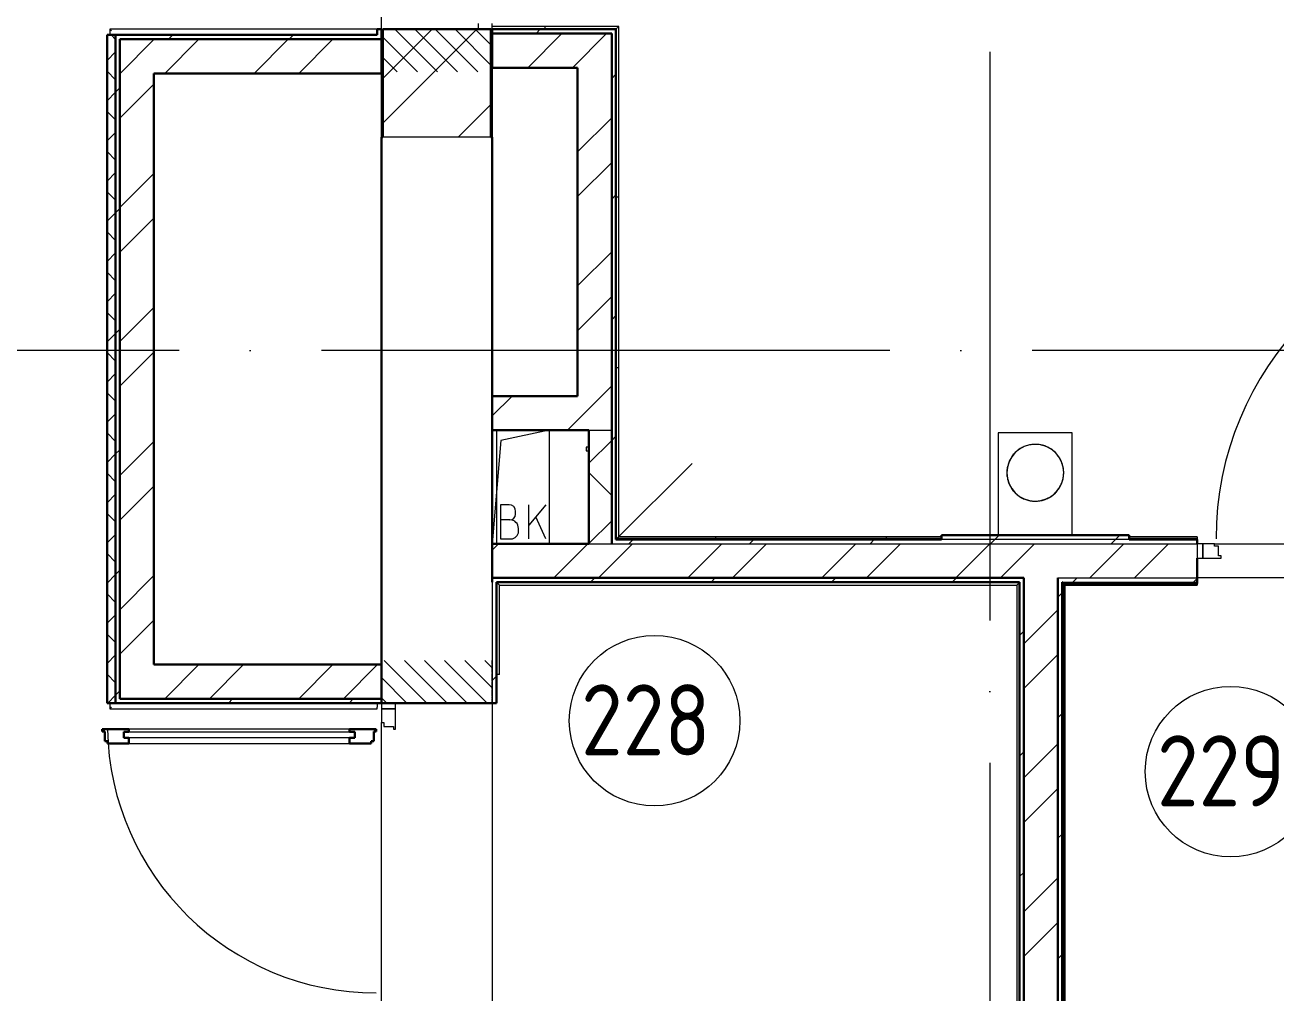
# Model space of a CAD drawing. Header units: millimetres. Extents: x -695119 to 412940, y -249585 to 622758.
# Drawn here: x 291297 to 295698, y 99352 to 102757 of the extents above; entities that cross this region are included whole.
import ezdxf

# ---------------------------------------------------------------- set-up
doc = ezdxf.new("R2010")
doc.units = ezdxf.units.MM
doc.linetypes.add('ADSK_Линия сетки', pattern=[25, 20, -2.5, 0, -2.5])
doc.linetypes.add('ADSK_Штриховая_ш2 п1_5', pattern=[4.5, 3, -1.5])
for name, color, linetype, lineweight in [('Двери', 8, 'Continuous', 9), ('Марки помещений', 8, 'Continuous', 20), ('Оборудование', 8, 'Continuous', 18), ('Ограждение', 8, 'Continuous', 9), ('Оси', 252, 'Continuous', 9), ('Перекрытие', 252, 'Continuous', 18), ('Сантехника', 252, 'Continuous', 18), ('Стены внутренние', 252, 'Continuous', 18), ('Стены наружные', 252, 'Continuous', 18), ('Стены штриховка', 7, 'Continuous', 9)]:
    doc.layers.add(name, color=color, linetype=linetype, lineweight=lineweight)
doc.layers.add('Двери открывание', color=7, linetype='Continuous', lineweight=9, true_color=0xc0c0c0)
doc.styles.add('GOST Common_2', font='', dxfattribs={"width": 0.9, "height": 250})
doc.styles.get('GOST Common_2').set_extended_font_data('GOST type B')
pattern_1 = [(0, (295526.8, 80551.37), (0, 600), []), (90, (295526.8, 80551.37), (-600, 4e-14), [])]

# ---------------------------------------------------------------- blocks, each defined once
blk = doc.blocks.new('план 2 этажа')
at = {"layer": 'Двери', "lineweight": 18, "true_color": 0x636466}
h = blk.add_hatch(dxfattribs=at)
h.set_pattern_fill('FP_2', color=251, angle=-90, style=0, pattern_type=2)
h.set_pattern_definition([(315, (292745.813, 103866.636), (35.3553, 35.3553), [])])
h.paths.add_polyline_path([(292550.8, 102591.6), (292940.8, 102591.6), (292940.8, 102741.6), (292550.8, 102741.6)])
h.paths.add_polyline_path([(292550.8, 104741.6), (292940.8, 104741.6), (292940.8, 104891.6), (292550.8, 104891.6)])
h = blk.add_hatch(dxfattribs=at)
h.set_pattern_fill('FP_2', color=251, angle=90, style=0, pattern_type=2)
h.set_pattern_definition([(135, (292745.813, 99346.636), (-35.3553, -35.3553), [])])
h.paths.add_polyline_path([(292550.8, 98421.6), (292940.8, 98421.6), (292940.8, 98571.6), (292550.8, 98571.6), (292550.8, 98441.4)])
h.paths.add_polyline_path([(292749.2, 100371.6), (292940.8, 100371.6), (292940.8, 100521.6), (292550.8, 100521.6), (292550.8, 100371.6)])
at = {"layer": 'Ограждение', "true_color": 0x636466}
h = blk.add_hatch(dxfattribs=at)
h.set_pattern_fill('FP_14', color=251, style=0, pattern_type=2)
h.set_pattern_definition(pattern_1)
h.paths.add_polyline_path([(293360.8, 102741.6), (293375.8, 102741.6), (293385.8, 102751.6), (292940.8, 102751.6), (292940.8, 102741.6), (292955.8, 102741.6)])
h = blk.add_hatch(dxfattribs=at)
h.set_pattern_fill('FP_14', color=251, style=0, pattern_type=2)
h.set_pattern_definition(pattern_1)
h.paths.add_polyline_path([(293375.8, 100946.6), (293385.8, 100956.6), (293385.8, 102751.6), (293375.8, 102741.6), (293375.8, 100965.7)])
h = blk.add_hatch(dxfattribs=at)
h.set_pattern_fill('FP_14', color=251, style=0, pattern_type=2)
h.set_pattern_definition(pattern_1)
h.paths.add_polyline_path([(294138.4, 100946.6), (294520.8, 100946.6), (294520.8, 100956.6), (293385.8, 100956.6), (293375.8, 100946.6), (293443.8, 100946.6)])
h = blk.add_hatch(dxfattribs=at)
h.set_pattern_fill('FP_14', color=251, style=0, pattern_type=2)
h.set_pattern_definition(pattern_1)
h.paths.add_polyline_path([(295420.8, 100946.6), (295420.8, 100956.6), (295180.8, 100956.6), (295180.8, 100946.6)])
at = {"color": 251, "lineweight": 18, "true_color": 0x636466}
for p, q in [((293140.8, 101331.6), (292970.4, 101295)), ((293140.8, 101331.6), (293140.8, 100931.6)), ((292970.4, 101295), (292940.8, 100931.6)), ((292999.7, 101069.2), (292969.7, 101069.2)), ((292969.7, 101069.2), (292969.7, 100949.2)), ((293023, 101035.9), (293023, 101045.9)), ((293129.7, 101069.2), (293069.7, 100997.7)), ((293069.7, 100949.2), (293069.7, 101069.2)), ((293003, 101015.9), (292969.7, 101015.9)), ((293129.7, 100949.2), (293093.7, 101026.4)), ((292969.7, 100949.2), (293006.3, 100949.2)), ((293033, 100975.9), (293033, 100985.9))]:
    blk.add_line(p, q, dxfattribs=at)
for centre, radius, start, end in [((292999.7, 101045.9), 23.3, 0, 90), ((293003, 101035.9), 20, 270, 0), ((293003, 100985.9), 30, 0, 90), ((293006.3, 100975.9), 26.7, 270, 0)]:
    blk.add_arc(centre, radius, start, end, dxfattribs=at)
at = {"layer": 'Двери', "color": 251, "true_color": 0x636466}
for p, q in [((292890.8, 102761.6), (292890.8, 102741.6)), ((292940.8, 102741.6), (292940.8, 102761.6)), ((292890.8, 102741.6), (292940.8, 102741.6)), ((295420.8, 100931.6), (295420.8, 100881.6)), ((295440.8, 100931.6), (295420.8, 100931.6)), ((295440.8, 100881.6), (295440.8, 100931.6)), ((295481.8, 100931.6), (295440.8, 100931.6)), ((295440.8, 100931.6), (295440.8, 100881.6)), ((295481.8, 100923.6), (295481.8, 100931.6)), ((295495.8, 100923.6), (295481.8, 100923.6)), ((295495.8, 100889.6), (295495.8, 100923.6)), ((295420.8, 100881.6), (295440.8, 100881.6)), ((295440.8, 100881.6), (295504.8, 100881.6)), ((295504.8, 100889.6), (295495.8, 100889.6)), ((295504.8, 100881.6), (295504.8, 100889.6)), ((292600.8, 100371.6), (292550.8, 100371.6)), ((292550.8, 100371.6), (292550.8, 100351.6)), ((292550.8, 100351.6), (292600.8, 100351.6)), ((292600.8, 100351.6), (292550.8, 100351.6)), ((292550.8, 100351.6), (292550.8, 100302.6)), ((292600.8, 100351.6), (292600.8, 100371.6)), ((292600.8, 100279.6), (292600.8, 100351.6)), ((292550.8, 100302.6), (292558.8, 100302.6)), ((292558.8, 100302.6), (292558.8, 100288.6)), ((292558.8, 100288.6), (292592.8, 100288.6)), ((292592.8, 100288.6), (292592.8, 100279.6)), ((291644.8, 100270.6), (292456.8, 100270.6)), ((291644.8, 100249.6), (291644.8, 100270.6)), ((292456.8, 100249.6), (291644.8, 100249.6)), ((292438.8, 100279.6), (291662.8, 100279.6)), ((292456.8, 100270.6), (292456.8, 100249.6)), ((292592.8, 100279.6), (292600.8, 100279.6)), ((291662.8, 100229.6), (292438.8, 100229.6))]:
    blk.add_line(p, q, dxfattribs=at)
at = {"layer": 'Двери', "color": 251, "linetype": 'ADSK_Штриховая_ш2 п1_5', "true_color": 0x636466}
for p, q in [((292940.8, 102741.6), (292550.8, 102741.6)), ((292550.8, 102741.6), (292550.8, 102591.6)), ((292940.8, 102591.6), (292940.8, 102741.6)), ((292550.8, 100521.6), (292550.8, 100371.6)), ((292940.8, 100371.6), (292940.8, 100521.6)), ((292550.8, 100371.6), (292940.8, 100371.6))]:
    blk.add_line(p, q, dxfattribs=at)
at = {"layer": 'Двери', "color": 251, "lineweight": 30, "true_color": 0x636466}
for p, q in [((291662.8, 100279.6), (291568.8, 100279.6)), ((291568.8, 100279.6), (291568.8, 100271.6)), ((291568.8, 100271.6), (291577.8, 100271.6)), ((291577.8, 100271.6), (291577.8, 100237.6)), ((291644.8, 100270.6), (291662.8, 100270.6)), ((291644.8, 100249.6), (291644.8, 100270.6)), ((291662.8, 100249.6), (291644.8, 100249.6)), ((291662.8, 100270.6), (291662.8, 100279.6)), ((291662.8, 100229.6), (291662.8, 100249.6)), ((292532.8, 100279.6), (292438.8, 100279.6)), ((292438.8, 100270.6), (292438.8, 100279.6)), ((292456.8, 100270.6), (292438.8, 100270.6)), ((292438.8, 100249.6), (292456.8, 100249.6)), ((292438.8, 100229.6), (292438.8, 100249.6)), ((292456.8, 100249.6), (292456.8, 100270.6)), ((292523.8, 100237.6), (292523.8, 100271.6)), ((292523.8, 100271.6), (292532.8, 100271.6)), ((292532.8, 100271.6), (292532.8, 100279.6)), ((291577.8, 100237.6), (291586.8, 100237.6)), ((291586.8, 100237.6), (291586.8, 100229.6)), ((291586.8, 100229.6), (291662.8, 100229.6)), ((292438.8, 100229.6), (292514.8, 100229.6)), ((292514.8, 100229.6), (292514.8, 100237.6)), ((292514.8, 100237.6), (292523.8, 100237.6))]:
    blk.add_line(p, q, dxfattribs=at)
at = {"layer": 'Двери открывание', "color": 251, "true_color": 0x636466}
for centre, radius, start, end in [((296584.8, 100949.6), 1098, 90.9393, 180), ((292532.8, 100297.6), 946, 181.0903, 270)]:
    blk.add_arc(centre, radius, start, end, dxfattribs=at)
at = {"layer": 'Марки помещений', "color": 251, "true_color": 0x636466}
for centre in [(293511.8, 100309.4), (295537.7, 100130.2)]:
    blk.add_circle(centre, 300, dxfattribs=at)
at = {"layer": 'Оборудование', "color": 251, "true_color": 0x636466}
for p, q in [((293280.8, 101271.3), (293270.5, 101271.3)), ((293270.5, 101271.3), (293270.5, 101259)), ((293270.5, 101259), (293280.8, 101259)), ((293375.8, 100946.6), (293643.7, 101214.5))]:
    blk.add_line(p, q, dxfattribs=at)
at = {"layer": 'Ограждение', "color": 251, "true_color": 0x636466}
for p, q in [((291595.8, 102741.6), (291595.8, 102721.6)), ((292535.8, 102741.6), (291595.8, 102741.6)), ((293385.8, 102751.6), (292940.8, 102751.6)), ((293385.8, 102751.6), (293375.8, 102741.6)), ((293385.8, 100956.6), (293385.8, 102751.6)), ((293385.8, 100956.6), (293375.8, 100946.6)), ((294520.8, 100956.6), (293385.8, 100956.6)), ((295420.8, 100956.6), (295180.8, 100956.6)), ((295420.8, 100956.6), (295420.8, 100946.6)), ((292965.8, 100786.6), (292955.8, 100796.6)), ((292965.8, 100471.6), (292965.8, 100786.6)), ((292965.8, 100786.6), (294785.8, 100786.6)), ((294785.8, 100786.6), (294795.8, 100796.6)), ((294785.8, 100786.6), (294785.8, 97241.6)), ((294956.3, 100786.6), (294951.3, 100791.6)), ((294956.3, 98031.6), (294956.3, 100786.6)), ((294956.3, 100786.6), (295420.8, 100786.6)), ((295420.8, 100791.6), (295420.8, 100786.6)), ((292965.8, 100471.6), (292955.8, 100471.6)), ((291595.8, 100371.6), (291595.8, 100351.6)), ((291595.8, 100351.6), (292535.8, 100351.6)), ((292535.8, 100371.6), (292535.8, 100356.6)), ((292535.8, 100351.6), (292535.8, 100356.6))]:
    blk.add_line(p, q, dxfattribs=at)
for points in [[(291600.8, 102736.6), (291600.4, 102737.1), (291599.7, 102737.7), (291598.9, 102738.6), (291598.4, 102739), (291598, 102739.4), (291597.7, 102739.8), (291597.3, 102740.1), (291597.1, 102740.4), (291596.8, 102740.7), (291596.5, 102741), (291596.2, 102741.3), (291595.9, 102741.6), (291595.8, 102741.6), (291595.8, 102741.6)], [(291600.8, 100356.6), (291600.4, 100356.2), (291599.7, 100355.5), (291598.9, 100354.7), (291598.4, 100354.2), (291598, 100353.9), (291597.7, 100353.5), (291597.3, 100353.2), (291597.1, 100352.9), (291596.8, 100352.6), (291596.5, 100352.3), (291596.2, 100352), (291595.9, 100351.7), (291595.8, 100351.6), (291595.8, 100351.6)]]:
    blk.add_open_spline(points, degree=3, knots=[0, 0, 0, 0, 0.166667, 0.25, 0.333333, 0.375, 0.416667, 0.5, 0.541667, 0.583333, 0.666667, 0.75, 0.833333, 1, 1, 1, 1], dxfattribs=at)
at = {"layer": 'Оси', "color": 251, "linetype": 'ADSK_Линия сетки', "ltscale": 100, "true_color": 0x636466}
for p, q in [((292940.8, 112662.3), (292940.8, 46685.5)), ((294690.8, 112662.3), (294690.8, 46685.5)), ((326840.8, 101611.6), (255080.8, 101611.6))]:
    blk.add_line(p, q, dxfattribs=at)
at = {"layer": 'Перекрытие', "color": 251, "ltscale": 100, "true_color": 0x636466}
blk.add_line((293140.8, 101331.6), (293140.8, 100931.6), dxfattribs=at)
at = {"layer": 'Сантехника', "color": 251, "true_color": 0x636466}
for p, q in [((294980.8, 101321.6), (294720.8, 101321.6)), ((294720.8, 101321.6), (294720.8, 100961.6)), ((294980.8, 100961.6), (294980.8, 101321.6))]:
    blk.add_line(p, q, dxfattribs=at)
at = {"layer": 'Сантехника', "color": 251, "true_color": 0x636466, "flags": 128}
for points in [[(294850.8, 101281.6), (294846.8, 101281.6), (294842.8, 101281.3), (294838.8, 101280.9), (294834.9, 101280.4), (294830.9, 101279.6), (294827, 101278.8), (294823.2, 101277.7), (294819.4, 101276.6), (294815.6, 101275.2), (294811.9, 101273.7), (294808.2, 101272.1), (294804.6, 101270.3), (294801.1, 101268.4), (294797.7, 101266.4), (294794.3, 101264.2), (294791.1, 101261.8), (294787.9, 101259.4), (294784.9, 101256.8), (294781.9, 101254.1), (294779.1, 101251.3), (294776.3, 101248.4), (294773.7, 101245.4), (294771.3, 101242.2), (294768.9, 101239), (294766.7, 101235.7), (294764.6, 101232.3), (294762.6, 101228.8), (294760.8, 101225.2), (294759.1, 101221.6), (294757.6, 101217.9), (294756.2, 101214.1), (294755, 101210.3), (294753.9, 101206.5), (294753, 101202.6), (294752.3, 101198.6), (294751.7, 101194.7), (294751.2, 101190.7), (294750.9, 101186.7), (294750.8, 101182.7), (294750.9, 101178.7), (294751.1, 101174.7), (294751.4, 101170.7), (294751.9, 101166.8), (294752.6, 101162.8), (294753.4, 101158.9), (294754.4, 101155), (294755.6, 101151.2), (294756.8, 101147.4), (294758.3, 101143.7), (294759.9, 101140), (294761.6, 101136.4), (294763.5, 101132.9), (294765.5, 101129.4), (294767.7, 101126.1), (294770, 101122.8), (294772.4, 101119.6), (294774.9, 101116.5), (294777.6, 101113.5), (294780.4, 101110.7), (294783.3, 101107.9), (294786.3, 101105.3), (294789.4, 101102.7), (294792.6, 101100.3), (294795.9, 101098.1), (294799.3, 101095.9), (294802.7, 101094), (294806.3, 101092.1), (294809.9, 101090.4), (294813.6, 101088.8), (294817.3, 101087.4), (294821.1, 101086.1), (294825, 101085), (294828.8, 101084.1), (294832.8, 101083.3), (294836.7, 101082.6), (294840.7, 101082.2), (294844.7, 101081.8), (294848.7, 101081.7), (294850.8, 101081.6)], [(294850.8, 101081.6), (294854.8, 101081.7), (294858.8, 101082), (294862.8, 101082.4), (294866.7, 101082.9), (294870.7, 101083.6), (294874.6, 101084.5), (294878.4, 101085.5), (294882.3, 101086.7), (294886, 101088), (294889.8, 101089.5), (294893.4, 101091.2), (294897, 101092.9), (294900.5, 101094.9), (294903.9, 101096.9), (294907.3, 101099.1), (294910.5, 101101.4), (294913.7, 101103.9), (294916.8, 101106.5), (294919.7, 101109.2), (294922.5, 101112), (294925.3, 101114.9), (294927.9, 101117.9), (294930.4, 101121.1), (294932.7, 101124.3), (294935, 101127.6), (294937.1, 101131), (294939, 101134.5), (294940.8, 101138.1), (294942.5, 101141.7), (294944, 101145.4), (294945.4, 101149.2), (294946.6, 101153), (294947.7, 101156.8), (294948.6, 101160.7), (294949.4, 101164.6), (294950, 101168.6), (294950.4, 101172.6), (294950.7, 101176.6), (294950.8, 101180.6), (294950.8, 101184.6), (294950.6, 101188.6), (294950.2, 101192.5), (294949.7, 101196.5), (294949, 101200.4), (294948.2, 101204.4), (294947.2, 101208.2), (294946.1, 101212.1), (294944.8, 101215.9), (294943.3, 101219.6), (294941.7, 101223.3), (294940, 101226.9), (294938.1, 101230.4), (294936.1, 101233.8), (294934, 101237.2), (294931.7, 101240.5), (294929.2, 101243.7), (294926.7, 101246.8), (294924, 101249.7), (294921.3, 101252.6), (294918.4, 101255.4), (294915.4, 101258), (294912.3, 101260.5), (294909, 101262.9), (294905.7, 101265.2), (294902.4, 101267.3), (294898.9, 101269.3), (294895.4, 101271.2), (294891.7, 101272.9), (294888.1, 101274.4), (294884.3, 101275.9), (294880.5, 101277.1), (294876.7, 101278.2), (294872.8, 101279.2), (294868.9, 101280), (294864.9, 101280.6), (294861, 101281.1), (294857, 101281.4), (294853, 101281.6), (294850.8, 101281.6)]]:
    blk.add_lwpolyline(points, dxfattribs=at)
at = {"layer": 'Сантехника', "color": 251, "true_color": 0x636466}
for start, end in [(90, 270), (270, 90)]:
    blk.add_arc((294850.8, 101181.6), 100, start, end, dxfattribs=at)
at = {"layer": 'Стены внутренние', "color": 251, "true_color": 0x636466}
for p, q in [((292550.8, 102706.6), (292550.8, 104761.6)), ((292550.8, 102361.6), (292550.8, 102586.6)), ((292940.8, 102606.6), (292940.8, 102361.6)), ((292935.8, 102361.6), (292555.8, 102361.6)), ((292940.8, 100796.6), (292940.8, 98571.6)), ((292550.8, 98640.6), (292550.8, 100302.6))]:
    blk.add_line(p, q, dxfattribs=at)
at = {"layer": 'Стены внутренние', "color": 251, "lineweight": 30, "true_color": 0x636466}
for p, q in [((292550.8, 102361.6), (292550.8, 100506.6)), ((292555.8, 102361.6), (292550.8, 102361.6)), ((292940.8, 102361.6), (292935.8, 102361.6)), ((292940.8, 102361.6), (292940.8, 101451.6)), ((292940.8, 101331.6), (292940.8, 100931.6)), ((292940.8, 100371.6), (292550.8, 100371.6))]:
    blk.add_line(p, q, dxfattribs=at)
at = {"layer": 'Стены наружные', "color": 251, "lineweight": 30, "true_color": 0x636466}
for p, q in [((291585.8, 102721.6), (292535.8, 102721.6)), ((291585.8, 100371.6), (291585.8, 102721.6)), ((291615.8, 100371.6), (291615.8, 102721.6)), ((292535.8, 102741.6), (292535.8, 102721.6)), ((292535.8, 102741.6), (292550.8, 102741.6)), ((292550.8, 102706.6), (292550.8, 102741.6)), ((292555.8, 102361.6), (292555.8, 102741.6)), ((292935.8, 102741.6), (292555.8, 102741.6)), ((292935.8, 102361.6), (292935.8, 102741.6)), ((292940.8, 102606.6), (292940.8, 102741.6)), ((292940.8, 102741.6), (293375.8, 102741.6)), ((292940.8, 102726.6), (293360.8, 102726.6)), ((293360.8, 102726.6), (293360.8, 100931.6)), ((293375.8, 102741.6), (293375.8, 100946.6)), ((291630.8, 102706.6), (291630.8, 100386.6)), ((292550.8, 102706.6), (291630.8, 102706.6)), ((292550.8, 102706.6), (292550.8, 102586.6)), ((292550.8, 102586.6), (291750.8, 102586.6)), ((291750.8, 102586.6), (291750.8, 100506.6)), ((293240.8, 102606.6), (292940.8, 102606.6)), ((293240.8, 101451.6), (293240.8, 102606.6)), ((292940.8, 101451.6), (293240.8, 101451.6)), ((292940.8, 101331.6), (292940.8, 101451.6)), ((293280.8, 101331.6), (292940.8, 101331.6)), ((293280.8, 101331.6), (293280.8, 100931.6)), ((294520.8, 100961.6), (295180.8, 100961.6)), ((294520.8, 100961.6), (294520.8, 100946.6)), ((295180.8, 100961.6), (295180.8, 100946.6)), ((292940.8, 100931.6), (293280.8, 100931.6)), ((292940.8, 100931.6), (292940.8, 100796.6)), ((294520.8, 100946.6), (293375.8, 100946.6)), ((295420.8, 100946.6), (295180.8, 100946.6)), ((295420.8, 100946.6), (295420.8, 100931.6)), ((295420.8, 100881.6), (295420.8, 100791.6)), ((292940.8, 100811.6), (294810.8, 100811.6)), ((294795.8, 100796.6), (292955.8, 100796.6)), ((292955.8, 100371.6), (292955.8, 100796.6)), ((294795.8, 97231.6), (294795.8, 100796.6)), ((294810.8, 97216.6), (294810.8, 100811.6)), ((294810.8, 100811.6), (294810.8, 97216.6)), ((294930.8, 98031.6), (294930.8, 100811.6)), ((294945.8, 100796.6), (294946.3, 100796.6)), ((294945.8, 100796.6), (294945.8, 98031.6)), ((294946.3, 98046.6), (294946.3, 100796.6)), ((294951.3, 100791.6), (295420.8, 100791.6)), ((294951.3, 100791.6), (294951.3, 98046.6)), ((292550.8, 100506.6), (291750.8, 100506.6)), ((292550.8, 100506.6), (292550.8, 100371.6)), ((292550.8, 100386.6), (291630.8, 100386.6)), ((292550.8, 100371.6), (291585.8, 100371.6)), ((292955.8, 100371.6), (292940.8, 100371.6))]:
    blk.add_line(p, q, dxfattribs=at)
at = {"layer": 'Стены наружные', "color": 251, "linetype": 'Continuous', "lineweight": 9, "true_color": 0x636466}
for p, q in [((291615.8, 102705.7), (291599.9, 102721.6)), ((291802, 102706.6), (291817, 102721.6)), ((292226.2, 102706.6), (292241.2, 102721.6)), ((292555.8, 102568), (292729.5, 102741.6)), ((292555.8, 102410.8), (292886.7, 102741.6)), ((293066, 102606.6), (293186, 102726.6)), ((293094.7, 102726.6), (293109.7, 102741.6)), ((293223.1, 102606.6), (293343.1, 102726.6)), ((291631.6, 102586.6), (291751.6, 102706.6)), ((291788.7, 102586.6), (291908.7, 102706.6)), ((292103, 102586.6), (292223, 102706.6)), ((292260.2, 102586.6), (292380.2, 102706.6)), ((291585.8, 102631.9), (291615.8, 102661.9)), ((291615.8, 102564.3), (291585.8, 102594.3)), ((291630.8, 102585.9), (291631.6, 102586.6)), ((293360.8, 102568.4), (293375.8, 102583.4)), ((291615.8, 102520.5), (291630.8, 102535.5)), ((291630.8, 102428.7), (291750.8, 102548.7)), ((291585.8, 102490.5), (291615.8, 102520.5)), ((291615.8, 102422.9), (291585.8, 102452.9)), ((292821, 102361.6), (292935.8, 102476.5)), ((293240.8, 102310), (293360.8, 102430)), ((291585.8, 102349.1), (291615.8, 102379.1)), ((291615.8, 102281.4), (291585.8, 102311.4)), ((293240.8, 102152.9), (293360.8, 102272.9)), ((291585.8, 102207.7), (291615.8, 102237.7)), ((291630.8, 102114.4), (291750.8, 102234.4)), ((291615.8, 102140), (291585.8, 102170)), ((293360.8, 102144.2), (293375.8, 102159.2)), ((291585.8, 102066.2), (291615.8, 102096.2)), ((291615.8, 102096.2), (291630.8, 102111.2)), ((291630.8, 101957.3), (291750.8, 102077.3)), ((291615.8, 101998.6), (291585.8, 102028.6)), ((291585.8, 101924.8), (291615.8, 101954.8)), ((293240.8, 101838.6), (293360.8, 101958.6)), ((291615.8, 101857.2), (291585.8, 101887.2)), ((291585.8, 101783.4), (291615.8, 101813.4)), ((293240.8, 101681.4), (293360.8, 101801.4)), ((291615.8, 101715.7), (291585.8, 101745.7)), ((291630.8, 101643), (291750.8, 101763)), ((293360.8, 101719.9), (293375.8, 101734.9)), ((291585.8, 101642), (291615.8, 101672)), ((291615.8, 101672), (291630.8, 101687)), ((291615.8, 101574.3), (291585.8, 101604.3)), ((291630.8, 101485.8), (291750.8, 101605.8)), ((291585.8, 101500.5), (291615.8, 101530.5)), ((293240.8, 101367.1), (293360.8, 101487.1)), ((291615.8, 101432.9), (291585.8, 101462.9)), ((292940.8, 101381.4), (293011, 101451.6)), ((291585.8, 101359.1), (291615.8, 101389.1)), ((293205.4, 101331.6), (293240.8, 101367.1)), ((291615.8, 101291.5), (291585.8, 101321.5)), ((293360.8, 101295.6), (293375.8, 101310.6)), ((291615.8, 101247.7), (291630.8, 101262.7)), ((291630.8, 101171.5), (291750.8, 101291.5)), ((293280.8, 101215.6), (293360.8, 101295.6)), ((291585.8, 101217.7), (291615.8, 101247.7)), ((291615.8, 101150.1), (291585.8, 101180.1)), ((293360.8, 101102.1), (293280.8, 101182.1)), ((291630.8, 101014.3), (291750.8, 101134.3)), ((291585.8, 101076.3), (291615.8, 101106.3)), ((291615.8, 101008.6), (291585.8, 101038.6)), ((293280.8, 100932.8), (293360.8, 101012.8)), ((291585.8, 100934.9), (291615.8, 100964.9)), ((294708.9, 100946.6), (294723.9, 100961.6)), ((295133.1, 100946.6), (295148.1, 100961.6)), ((292940.8, 100909.9), (292962.5, 100931.6)), ((293156.8, 100811.6), (293276.8, 100931.6)), ((293314, 100811.6), (293434, 100931.6)), ((293421.1, 100931.6), (293436.1, 100946.6)), ((293628.3, 100811.6), (293748.3, 100931.6)), ((293785.4, 100811.6), (293905.4, 100931.6)), ((293845.3, 100931.6), (293860.3, 100946.6)), ((294099.7, 100811.6), (294219.7, 100931.6)), ((294256.9, 100811.6), (294376.9, 100931.6)), ((294269.6, 100931.6), (294284.6, 100946.6)), ((294571.2, 100811.6), (294691.2, 100931.6)), ((294693.9, 100931.6), (294708.9, 100946.6)), ((294728.4, 100811.6), (294848.4, 100931.6)), ((295042.7, 100811.6), (295162.7, 100931.6)), ((295118.1, 100931.6), (295133.1, 100946.6)), ((295199.8, 100811.6), (295319.8, 100931.6)), ((291615.8, 100867.2), (291585.8, 100897.2)), ((291585.8, 100793.4), (291615.8, 100823.4)), ((291615.8, 100823.4), (291630.8, 100838.4)), ((291630.8, 100700), (291750.8, 100820)), ((293286.1, 100796.6), (293301.1, 100811.6)), ((293710.3, 100796.6), (293725.3, 100811.6)), ((294134.6, 100796.6), (294149.6, 100811.6)), ((294558.9, 100796.6), (294573.9, 100811.6)), ((294978.1, 100791.6), (294983.1, 100796.6)), ((294983.1, 100796.6), (294998.1, 100811.6)), ((295048.8, 100791.6), (295053.8, 100796.6)), ((295119.5, 100791.6), (295124.5, 100796.6)), ((295190.3, 100791.6), (295195.3, 100796.6)), ((295261, 100791.6), (295266, 100796.6)), ((295331.7, 100791.6), (295336.7, 100796.6)), ((295402.4, 100791.6), (295407.4, 100796.6)), ((295407.4, 100796.6), (295420.8, 100810.1)), ((291615.8, 100725.8), (291585.8, 100755.8)), ((294930.8, 100744.3), (294945.8, 100759.3)), ((294946.3, 100759.8), (294951.3, 100764.8)), ((294810.8, 100579.8), (294930.8, 100699.8)), ((294946.3, 100689.1), (294951.3, 100694.1)), ((291585.8, 100652), (291615.8, 100682)), ((291630.8, 100542.9), (291750.8, 100662.9)), ((291615.8, 100584.4), (291585.8, 100614.4)), ((294795.8, 100609.3), (294810.8, 100624.3)), ((294946.3, 100618.4), (294951.3, 100623.4)), ((294946.3, 100547.7), (294951.3, 100552.7)), ((291585.8, 100510.6), (291615.8, 100540.6)), ((294810.8, 100422.6), (294930.8, 100542.6)), ((291615.8, 100443), (291585.8, 100473)), ((291788.9, 100386.6), (291908.9, 100506.6)), ((291946, 100386.6), (292066, 100506.6)), ((292260.4, 100386.6), (292380.4, 100506.6)), ((292417.5, 100386.6), (292537.5, 100506.6)), ((292940.8, 100451.4), (292955.8, 100466.4)), ((294946.3, 100477), (294951.3, 100482)), ((291588.3, 100371.6), (291615.8, 100399.2)), ((291615.8, 100399.2), (291630.8, 100414.2)), ((292012.5, 100371.6), (292027.5, 100386.6)), ((292436.8, 100371.6), (292451.8, 100386.6)), ((294946.3, 100406.3), (294951.3, 100411.3)), ((294930.8, 100320.1), (294945.8, 100335.1)), ((294946.3, 100335.6), (294951.3, 100340.6)), ((294946.3, 100264.9), (294951.3, 100269.9)), ((294795.8, 100185.1), (294810.8, 100200.1)), ((294810.8, 100108.3), (294930.8, 100228.3)), ((294946.3, 100194.1), (294951.3, 100199.1)), ((294946.3, 100123.4), (294951.3, 100128.4)), ((294810.8, 99951.2), (294930.8, 100071.2)), ((294946.3, 100052.7), (294951.3, 100057.7)), ((294946.3, 99982), (294951.3, 99987)), ((294930.8, 99895.8), (294945.8, 99910.8)), ((294946.3, 99911.3), (294951.3, 99916.3)), ((294946.3, 99840.6), (294951.3, 99845.6)), ((294795.8, 99760.8), (294810.8, 99775.8)), ((294946.3, 99769.9), (294951.3, 99774.9)), ((294810.8, 99636.9), (294930.8, 99756.9)), ((294946.3, 99699.2), (294951.3, 99704.2)), ((294946.3, 99628.5), (294951.3, 99633.5)), ((294810.8, 99479.7), (294930.8, 99599.7)), ((294946.3, 99557.7), (294951.3, 99562.7)), ((294930.8, 99471.5), (294945.8, 99486.5)), ((294946.3, 99487), (294951.3, 99492)), ((294946.3, 99416.3), (294951.3, 99421.3))]:
    blk.add_line(p, q, dxfattribs=at)
at = {"layer": 'Стены наружные', "color": 251, "true_color": 0x636466}
for p, q in [((292955.8, 101331.6), (292955.8, 100931.6)), ((295481.8, 100931.6), (296589.8, 100931.6)), ((296650.8, 100811.6), (295420.8, 100811.6))]:
    blk.add_line(p, q, dxfattribs=at)
at = {"layer": 'Стены штриховка', "color": 251, "true_color": 0x636466}
for p, q in [((293280.8, 101331.6), (293360.8, 101331.6)), ((293280.8, 100931.6), (295420.8, 100931.6)), ((295180.8, 100946.6), (294520.8, 100946.6)), ((294930.8, 100811.6), (295420.8, 100811.6)), ((294946.3, 100796.6), (295420.8, 100796.6))]:
    blk.add_line(p, q, dxfattribs=at)
at = {"layer": 'Марки помещений', "color": 251, "true_color": 0x636466, "style": 'GOST Common_2', "width": 0.9}
for s, p in [('228', (293253, 100187.2)), ('229', (295279, 100008))]:
    blk.add_text(s, height=250, dxfattribs=at).set_placement(p)

msp = doc.modelspace()

# ---------------------------------------------------------------- block references
msp.add_blockref('план 2 этажа', (0, 0))

doc.saveas('drawing.dxf')
